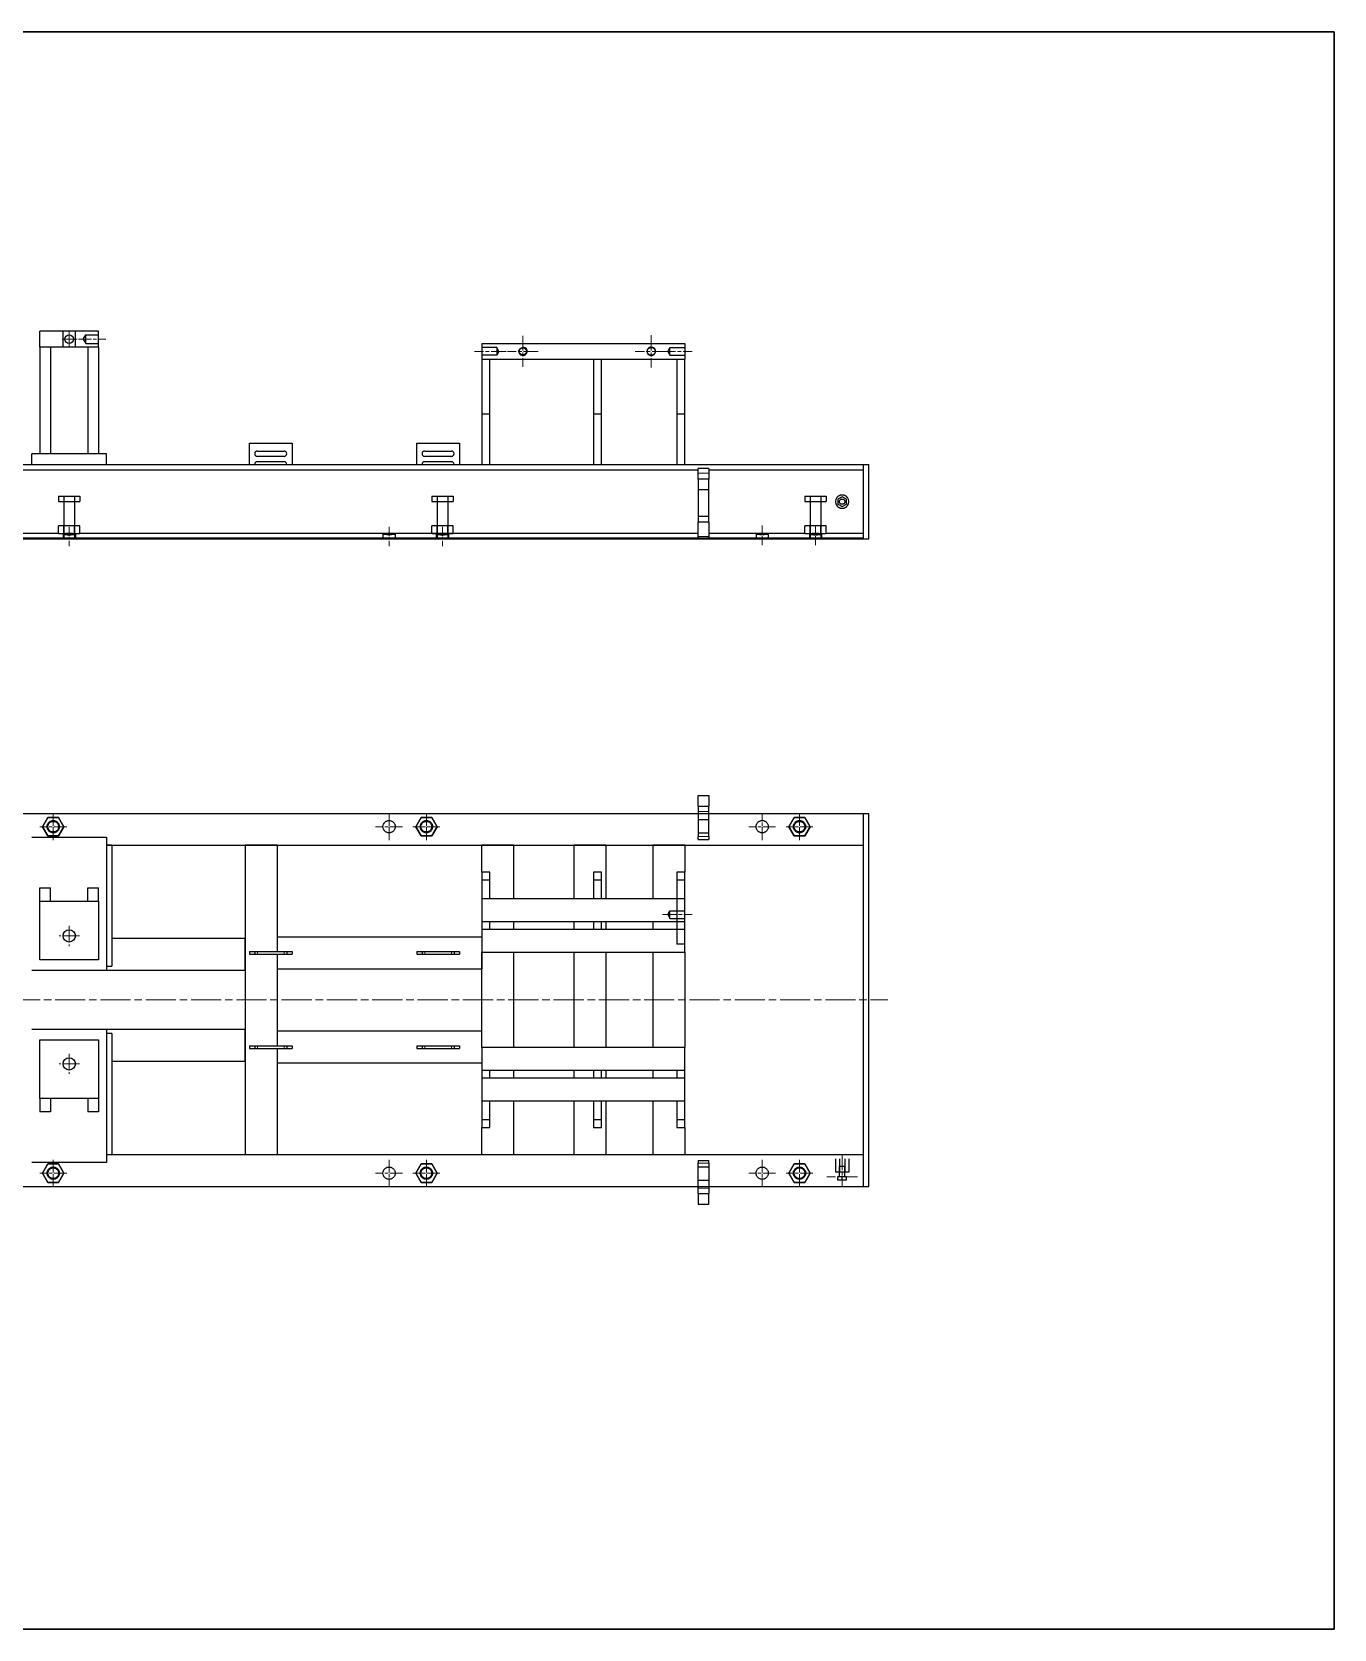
# Model space of a CAD drawing. Header units: millimetres. Extents: x 1235 to 3468, y -658 to 307.
# Drawn here: x 2083.8 to 2328.1, y 7.5 to 307.1 of the extents above; entities that cross this region are included whole.
import ezdxf

# ---------------------------------------------------------------- set-up
doc = ezdxf.new("R2010")
doc.units = ezdxf.units.MM
doc.linetypes.add('CHAIN', pattern=[0.3543, 0.2362, -0.0295, 0.0591, -0.0295])
doc.linetypes.add('DASHED', pattern=[0.75, 0.5, -0.25])
for name, color, linetype, lineweight in [('AM_0', 7, 'Continuous', 30), ('Visible Narrow (ISO)-1', 7, 'Continuous', 25), ('中心标记 (ISO)', 7, 'Continuous', 18), ('中心线 (ISO)', 7, 'Continuous', 18), ('可见 (ISO)', 7, 'Continuous', 25), ('隐藏 (ISO)', 7, 'DASHED', 25), ('隐藏窄的 (ISO)', 7, 'DASHED', 18)]:
    doc.layers.add(name, color=color, linetype=linetype, lineweight=lineweight)

msp = doc.modelspace()

# ---------------------------------------------------------------- linework, layer by layer
at = {"layer": 'AM_0'}
msp.add_lwpolyline([(1864.958, 307.127), (2328.115, 307.127), (2328.115, 7.51), (1864.958, 7.51)], close=True, dxfattribs=at)
at = {"layer": 'Visible Narrow (ISO)-1'}
for p, q in [((2208.83, 224.925), (2003.83, 224.925)), ((2239.83, 224.925), (2210.83, 224.925)), ((2210.83, 223.258), (2208.83, 223.258)), ((2022.831, 213.094), (2088.829, 213.094)), ((2092.831, 213.094), (2158.829, 213.094)), ((2162.831, 213.094), (2208.83, 213.094)), ((2210.83, 215.158), (2208.83, 215.158)), ((2210.83, 213.094), (2228.829, 213.094)), ((2232.831, 213.094), (2239.83, 213.094)), ((2003.83, 212.23), (2239.83, 212.23)), ((2208.83, 161.856), (2210.83, 161.856)), ((2208.83, 89.219), (2210.83, 89.219))]:
    msp.add_line(p, q, dxfattribs=at)
for centre in [(2175.93, 247.209), (2200.03, 247.209)]:
    msp.add_arc(centre, 0.8, 170, 80, dxfattribs=at)
at = {"layer": '中心标记 (ISO)', "linetype": 'CHAIN', "ltscale": 11.804675}
for p, q in [((2092.284, 249.509), (2089.376, 249.509)), ((2090.83, 250.964), (2090.83, 248.055))]:
    msp.add_line(p, q, dxfattribs=at)
at = {"layer": '中心标记 (ISO)', "linetype": 'CHAIN', "ltscale": 11.718087}
for p, q in [((2175.93, 250.109), (2175.93, 244.309)), ((2178.83, 247.209), (2173.03, 247.209))]:
    msp.add_line(p, q, dxfattribs=at)
at = {"layer": '中心标记 (ISO)', "linetype": 'CHAIN', "ltscale": 12.136665}
for p, q in [((2200.03, 250.213), (2200.03, 244.206)), ((2203.034, 247.209), (2197.026, 247.209))]:
    msp.add_line(p, q, dxfattribs=at)
at = {"layer": '中心标记 (ISO)', "linetype": 'CHAIN', "ltscale": 10.202805}
for p, q in [((2087.83, 155.512), (2087.83, 160.562)), ((2150.83, 160.562), (2150.83, 155.512)), ((2150.83, 155.512), (2150.83, 160.562)), ((2157.83, 155.512), (2157.83, 160.562)), ((2220.83, 155.512), (2220.83, 160.562)), ((2227.83, 155.512), (2227.83, 160.562)), ((2090.355, 158.037), (2085.305, 158.037)), ((2153.355, 158.037), (2148.305, 158.037)), ((2153.355, 158.037), (2148.305, 158.037)), ((2160.355, 158.037), (2155.305, 158.037)), ((2223.355, 158.037), (2218.305, 158.037)), ((2230.355, 158.037), (2225.305, 158.037)), ((2090.355, 93.037), (2085.305, 93.037)), ((2087.83, 95.562), (2087.83, 90.512)), ((2153.355, 93.037), (2148.305, 93.037)), ((2150.83, 95.562), (2150.83, 90.512)), ((2160.355, 93.037), (2155.305, 93.037)), ((2157.83, 95.562), (2157.83, 90.512)), ((2223.355, 93.037), (2218.305, 93.037)), ((2220.83, 95.562), (2220.83, 90.512)), ((2230.355, 93.037), (2225.305, 93.037)), ((2227.83, 95.562), (2227.83, 90.512))]:
    msp.add_line(p, q, dxfattribs=at)
at = {"layer": '中心标记 (ISO)', "linetype": 'CHAIN', "ltscale": 13.091944}
for p, q in [((2090.83, 139.433), (2090.83, 135.642)), ((2092.726, 137.537), (2088.934, 137.537)), ((2090.83, 115.433), (2090.83, 111.642)), ((2092.726, 113.537), (2088.934, 113.537))]:
    msp.add_line(p, q, dxfattribs=at)
at = {"layer": '中心标记 (ISO)', "linetype": 'CHAIN', "ltscale": 11.544912}
for p, q in [((2235.83, 96.339), (2235.83, 90.624)), ((2238.687, 92.377), (2232.973, 92.377))]:
    msp.add_line(p, q, dxfattribs=at)
at = {"layer": '中心线 (ISO)', "linetype": 'CHAIN', "ltscale": 11.617068}
msp.add_line((2090.83, 248.055), (2090.83, 250.964), dxfattribs=at)
at = {"layer": '中心线 (ISO)', "linetype": 'CHAIN', "ltscale": 10.404842}
msp.add_line((2092.555, 249.509), (2097.705, 249.509), dxfattribs=at)
at = {"layer": '中心线 (ISO)', "linetype": 'CHAIN', "ltscale": 12.062769}
for p, q in [((2172.826, 247.209), (2166.855, 247.209)), ((2201.734, 247.209), (2207.705, 247.209))]:
    msp.add_line(p, q, dxfattribs=at)
at = {"layer": '中心线 (ISO)', "linetype": 'CHAIN', "ltscale": 7.374465}
for p, q in [((2090.83, 214.285), (2090.83, 210.634)), ((2150.83, 214.285), (2150.83, 210.634)), ((2160.83, 214.285), (2160.83, 210.634)), ((2220.83, 214.505), (2220.83, 210.855)), ((2230.83, 214.505), (2230.83, 210.855))]:
    msp.add_line(p, q, dxfattribs=at)
at = {"layer": '中心线 (ISO)', "linetype": 'CHAIN', "ltscale": 11.212993}
msp.add_line((2202.155, 141.537), (2207.705, 141.537), dxfattribs=at)
at = {"layer": '中心线 (ISO)', "linetype": 'CHAIN', "ltscale": 23.990969}
msp.add_line((1986.179, 125.537), (2244.384, 125.537), dxfattribs=at)
at = {"layer": '可见 (ISO)'}
for p, q in [((2085.33, 248.009), (2085.33, 251.009)), ((2096.33, 251.009), (2085.33, 251.009)), ((2096.33, 248.009), (2096.33, 251.009)), ((2168.23, 248.709), (2206.33, 248.709)), ((2168.23, 248.709), (2168.23, 245.709)), ((2206.33, 248.709), (2206.33, 245.709)), ((2096.33, 248.009), (2085.33, 248.009)), ((2085.33, 248.009), (2085.33, 228.009)), ((2087.33, 248.009), (2085.33, 248.009)), ((2087.33, 248.009), (2087.33, 228.009)), ((2094.33, 248.009), (2094.33, 228.009)), ((2096.33, 248.009), (2094.33, 248.009)), ((2096.33, 248.009), (2096.33, 228.009)), ((2168.23, 245.709), (2169.73, 245.709)), ((2168.23, 245.709), (2168.23, 235.484)), ((2168.23, 245.709), (2206.33, 245.709)), ((2169.73, 235.484), (2169.73, 245.709)), ((2189.18, 245.709), (2190.68, 245.709)), ((2189.18, 245.709), (2189.18, 235.484)), ((2190.68, 235.484), (2190.68, 245.709)), ((2204.83, 245.709), (2206.33, 245.709)), ((2204.83, 245.709), (2204.83, 235.484)), ((2206.33, 235.484), (2206.33, 245.709)), ((2168.23, 235.484), (2169.73, 235.484)), ((2168.23, 235.484), (2168.23, 226.009)), ((2169.73, 226.009), (2169.73, 235.484)), ((2189.18, 235.484), (2190.68, 235.484)), ((2189.18, 235.484), (2189.18, 226.009)), ((2190.68, 226.009), (2190.68, 235.484)), ((2204.83, 235.484), (2206.33, 235.484)), ((2204.83, 235.484), (2204.83, 226.009)), ((2206.33, 226.009), (2206.33, 235.484)), ((2097.83, 228.009), (2083.83, 228.009)), ((2083.83, 226.009), (2083.83, 228.009)), ((2097.83, 226.009), (2097.83, 228.009)), ((2124.63, 226.009), (2124.63, 230.009)), ((2124.63, 230.009), (2132.63, 230.009)), ((2126.13, 228.509), (2131.13, 228.509)), ((2132.63, 230.009), (2132.63, 226.009)), ((2156.03, 226.009), (2156.03, 230.009)), ((2156.03, 230.009), (2164.03, 230.009)), ((2157.53, 228.509), (2162.53, 228.509)), ((2164.03, 230.009), (2164.03, 226.009)), ((1991.83, 226.009), (2239.83, 226.009)), ((2131.13, 227.509), (2126.13, 227.509)), ((2131.13, 226.509), (2126.13, 226.509)), ((2162.53, 227.509), (2157.53, 227.509)), ((2162.53, 226.509), (2157.53, 226.509)), ((2210.83, 225.258), (2208.83, 225.258)), ((2208.83, 223.258), (2208.83, 225.258)), ((2210.83, 225.258), (2210.83, 223.258)), ((2239.83, 225.789), (2239.83, 226.009)), ((2239.83, 226.009), (2240.83, 226.009)), ((2239.83, 212.009), (2239.83, 226.009)), ((2240.83, 212.009), (2240.83, 226.009)), ((2208.83, 223.258), (2208.83, 215.158)), ((2210.83, 215.158), (2210.83, 223.258)), ((2088.83, 220.009), (2088.83, 219.009)), ((2088.83, 220.009), (2089.83, 220.009)), ((2088.83, 219.009), (2089.83, 219.009)), ((2089.83, 220.009), (2089.83, 219.009)), ((2089.83, 220.009), (2091.83, 220.009)), ((2089.83, 219.009), (2091.83, 219.009)), ((2089.83, 219.009), (2089.83, 214.459)), ((2091.83, 220.009), (2091.83, 219.009)), ((2091.83, 220.009), (2092.83, 220.009)), ((2091.83, 219.009), (2092.83, 219.009)), ((2091.83, 219.009), (2091.83, 214.459)), ((2092.83, 220.009), (2092.83, 219.009)), ((2158.83, 220.009), (2158.83, 219.009)), ((2158.83, 220.009), (2159.83, 220.009)), ((2158.83, 219.009), (2159.83, 219.009)), ((2159.83, 220.009), (2159.83, 219.009)), ((2159.83, 220.009), (2161.83, 220.009)), ((2159.83, 219.009), (2161.83, 219.009)), ((2159.83, 219.009), (2159.83, 214.459)), ((2161.83, 220.009), (2161.83, 219.009)), ((2161.83, 220.009), (2162.83, 220.009)), ((2161.83, 219.009), (2162.83, 219.009)), ((2161.83, 219.009), (2161.83, 214.459)), ((2162.83, 220.009), (2162.83, 219.009)), ((2228.83, 220.009), (2228.83, 219.009)), ((2228.83, 220.009), (2229.83, 220.009)), ((2228.83, 219.009), (2229.83, 219.009)), ((2229.83, 220.009), (2229.83, 219.009)), ((2229.83, 220.009), (2231.83, 220.009)), ((2229.83, 219.009), (2231.83, 219.009)), ((2229.83, 219.009), (2229.83, 214.459)), ((2231.83, 220.009), (2231.83, 219.009)), ((2231.83, 220.009), (2232.83, 220.009)), ((2231.83, 219.009), (2232.83, 219.009)), ((2231.83, 219.009), (2231.83, 214.459)), ((2232.83, 220.009), (2232.83, 219.009)), ((2089.83, 214.459), (2088.829, 214.459)), ((2088.829, 212.959), (2088.829, 214.459)), ((2089.83, 212.959), (2088.829, 212.959)), ((2091.83, 214.459), (2089.83, 214.459)), ((2089.83, 212.959), (2089.83, 214.459)), ((2091.83, 212.959), (2089.83, 212.959)), ((2089.83, 212.959), (2089.83, 212.853)), ((2091.83, 212.959), (2091.83, 214.459)), ((2092.831, 214.459), (2091.83, 214.459)), ((2092.831, 212.959), (2091.83, 212.959)), ((2091.83, 212.959), (2091.83, 212.853)), ((2092.831, 212.959), (2092.831, 214.459)), ((2159.83, 214.459), (2158.829, 214.459)), ((2158.829, 212.959), (2158.829, 214.459)), ((2159.83, 212.959), (2158.829, 212.959)), ((2161.83, 214.459), (2159.83, 214.459)), ((2159.83, 212.959), (2159.83, 214.459)), ((2161.83, 212.959), (2159.83, 212.959)), ((2159.83, 212.959), (2159.83, 212.853)), ((2161.83, 212.959), (2161.83, 214.459)), ((2162.831, 214.459), (2161.83, 214.459)), ((2162.831, 212.959), (2161.83, 212.959)), ((2161.83, 212.959), (2161.83, 212.853)), ((2162.831, 212.959), (2162.831, 214.459)), ((2208.83, 212.158), (2208.83, 215.158)), ((2210.83, 215.158), (2210.83, 212.158)), ((2229.83, 214.459), (2228.829, 214.459)), ((2228.829, 212.959), (2228.829, 214.459)), ((2229.83, 212.959), (2228.829, 212.959)), ((2231.83, 214.459), (2229.83, 214.459)), ((2229.83, 212.959), (2229.83, 214.459)), ((2231.83, 212.959), (2229.83, 212.959)), ((2229.83, 212.959), (2229.83, 212.853)), ((2231.83, 212.959), (2231.83, 214.459)), ((2232.831, 214.459), (2231.83, 214.459)), ((2232.831, 212.959), (2231.83, 212.959)), ((2231.83, 212.959), (2231.83, 212.853)), ((2232.831, 212.959), (2232.831, 214.459)), ((1991.83, 212.009), (2239.83, 212.009)), ((2210.83, 212.158), (2208.83, 212.158)), ((2239.83, 212.009), (2239.83, 212.23)), ((2239.83, 212.009), (2240.83, 212.009)), ((2208.83, 161.856), (2208.83, 163.856)), ((2208.83, 163.856), (2210.83, 163.856)), ((2208.83, 161.856), (2208.83, 160.537)), ((2210.83, 163.856), (2210.83, 161.856)), ((2210.83, 160.537), (2210.83, 161.856)), ((1991.83, 160.537), (2239.83, 160.537)), ((2239.83, 154.537), (2239.83, 160.537)), ((2239.83, 160.537), (2240.83, 160.537)), ((2239.83, 90.537), (2239.83, 160.537)), ((2240.83, 90.537), (2240.83, 160.537)), ((2083.83, 156.037), (2097.83, 156.037)), ((2097.83, 156.037), (2097.83, 131.037)), ((2097.83, 154.537), (2239.83, 154.537)), ((2098.83, 154.537), (2097.83, 154.537)), ((2098.83, 154.537), (2098.83, 131.837)), ((2123.83, 154.537), (2123.83, 96.537)), ((2129.83, 154.537), (2123.83, 154.537)), ((2129.83, 154.537), (2129.83, 134.637)), ((2174.23, 154.537), (2168.23, 154.537)), ((2168.23, 149.487), (2168.23, 154.537)), ((2174.23, 144.487), (2174.23, 154.537)), ((2185.48, 154.537), (2185.48, 144.487)), ((2191.48, 154.537), (2185.48, 154.537)), ((2191.48, 154.537), (2191.48, 144.487)), ((2200.33, 154.537), (2200.33, 144.487)), ((2206.33, 154.537), (2200.33, 154.537)), ((2206.33, 154.537), (2206.33, 149.487)), ((2169.73, 149.487), (2168.23, 149.487)), ((2168.23, 149.487), (2168.23, 147.987)), ((2169.73, 147.987), (2168.23, 147.987)), ((2168.23, 147.987), (2168.23, 144.487)), ((2169.73, 147.987), (2169.73, 149.487)), ((2169.73, 144.487), (2169.73, 147.987)), ((2190.68, 149.487), (2189.18, 149.487)), ((2189.18, 149.487), (2189.18, 147.987)), ((2190.68, 147.987), (2189.18, 147.987)), ((2189.18, 147.987), (2189.18, 144.487)), ((2190.68, 147.987), (2190.68, 149.487)), ((2190.68, 144.487), (2190.68, 147.987)), ((2206.33, 149.487), (2204.83, 149.487)), ((2204.83, 149.487), (2204.83, 147.987)), ((2206.33, 147.987), (2204.83, 147.987)), ((2204.83, 147.987), (2204.83, 144.487)), ((2206.33, 147.987), (2206.33, 149.487)), ((2206.33, 144.487), (2206.33, 147.987)), ((2085.33, 146.537), (2087.33, 146.537)), ((2085.33, 144.037), (2085.33, 146.537)), ((2085.33, 133.037), (2085.33, 144.037)), ((2085.33, 144.037), (2096.33, 144.037)), ((2087.33, 144.037), (2087.33, 146.537)), ((2094.33, 146.537), (2096.33, 146.537)), ((2094.33, 144.037), (2094.33, 146.537)), ((2096.33, 144.037), (2096.33, 146.537)), ((2096.33, 144.037), (2096.33, 133.037)), ((2206.33, 144.487), (2168.23, 144.487)), ((2168.23, 144.487), (2168.23, 140.237)), ((2206.33, 140.237), (2206.33, 144.487)), ((2168.23, 140.237), (2168.23, 138.737)), ((2168.23, 140.237), (2206.33, 140.237)), ((2206.33, 138.737), (2168.23, 138.737)), ((2168.23, 138.737), (2168.23, 134.487)), ((2169.73, 138.737), (2169.73, 140.237)), ((2174.23, 138.737), (2174.23, 140.237)), ((2185.48, 140.237), (2185.48, 138.737)), ((2189.18, 140.237), (2189.18, 138.737)), ((2190.68, 138.737), (2190.68, 140.237)), ((2191.48, 140.237), (2191.48, 138.737)), ((2200.33, 140.237), (2200.33, 138.737)), ((2204.83, 140.237), (2204.83, 138.737)), ((2206.33, 138.737), (2206.33, 140.237)), ((2206.33, 134.487), (2206.33, 138.737)), ((2123.83, 137.037), (2098.83, 137.037)), ((2123.83, 131.037), (2123.83, 137.037)), ((2129.83, 137.387), (2168.23, 137.387)), ((2096.33, 133.037), (2085.33, 133.037)), ((2097.83, 131.837), (2098.83, 131.837)), ((2124.63, 134.637), (2124.63, 134.137)), ((2124.63, 134.637), (2132.63, 134.637)), ((2124.63, 134.137), (2132.63, 134.137)), ((2129.83, 134.137), (2129.83, 116.937)), ((2132.63, 134.637), (2132.63, 134.137)), ((2156.03, 134.637), (2156.03, 134.137)), ((2156.03, 134.637), (2164.03, 134.637)), ((2156.03, 134.137), (2164.03, 134.137)), ((2164.03, 134.637), (2164.03, 134.137)), ((2168.23, 116.587), (2168.23, 134.487)), ((2168.23, 134.487), (2206.33, 134.487)), ((2168.23, 134.487), (2168.23, 131.387)), ((2174.23, 116.587), (2174.23, 134.487)), ((2185.48, 134.487), (2185.48, 116.587)), ((2191.48, 134.487), (2191.48, 116.587)), ((2200.33, 134.487), (2200.33, 116.587)), ((2206.33, 134.487), (2206.33, 116.587)), ((2097.83, 131.037), (2083.83, 131.037)), ((2123.83, 131.037), (2097.83, 131.037)), ((2129.83, 131.387), (2168.23, 131.387)), ((2083.83, 120.037), (2097.83, 120.037)), ((2097.83, 120.037), (2123.83, 120.037)), ((2097.83, 120.037), (2097.83, 95.037)), ((2123.83, 114.037), (2123.83, 120.037)), ((2085.33, 107.037), (2085.33, 118.037)), ((2085.33, 118.037), (2096.33, 118.037)), ((2096.33, 118.037), (2096.33, 107.037)), ((2098.83, 119.237), (2097.83, 119.237)), ((2098.83, 119.237), (2098.83, 96.537)), ((2124.63, 116.937), (2124.63, 116.437)), ((2124.63, 116.937), (2132.63, 116.937)), ((2168.23, 119.687), (2129.83, 119.687)), ((2132.63, 116.937), (2132.63, 116.437)), ((2156.03, 116.937), (2156.03, 116.437)), ((2156.03, 116.937), (2164.03, 116.937)), ((2164.03, 116.937), (2164.03, 116.437)), ((2168.23, 116.587), (2168.23, 119.687)), ((2098.83, 114.037), (2123.83, 114.037)), ((2124.63, 116.437), (2132.63, 116.437)), ((2129.83, 116.437), (2129.83, 96.537)), ((2156.03, 116.437), (2164.03, 116.437)), ((2206.33, 116.587), (2168.23, 116.587)), ((2168.23, 116.587), (2168.23, 112.337)), ((2206.33, 112.337), (2206.33, 116.587)), ((2168.23, 113.687), (2129.83, 113.687)), ((2168.23, 112.337), (2168.23, 110.837)), ((2168.23, 112.337), (2206.33, 112.337)), ((2169.73, 110.837), (2169.73, 112.337)), ((2174.23, 110.837), (2174.23, 112.337)), ((2185.48, 112.337), (2185.48, 110.837)), ((2189.18, 112.337), (2189.18, 110.837)), ((2190.68, 110.837), (2190.68, 112.337)), ((2191.48, 112.337), (2191.48, 110.837)), ((2200.33, 112.337), (2200.33, 110.837)), ((2204.83, 112.337), (2204.83, 110.837)), ((2206.33, 110.837), (2206.33, 112.337)), ((2206.33, 110.837), (2168.23, 110.837)), ((2168.23, 110.837), (2168.23, 106.587)), ((2206.33, 106.587), (2206.33, 110.837)), ((2096.33, 107.037), (2085.33, 107.037)), ((2085.33, 107.037), (2085.33, 104.537)), ((2087.33, 107.037), (2087.33, 104.537)), ((2094.33, 107.037), (2094.33, 104.537)), ((2096.33, 107.037), (2096.33, 104.537)), ((2168.23, 106.587), (2168.23, 103.087)), ((2168.23, 106.587), (2206.33, 106.587)), ((2169.73, 103.087), (2169.73, 106.587)), ((2174.23, 96.537), (2174.23, 106.587)), ((2185.48, 106.587), (2185.48, 96.537)), ((2189.18, 106.587), (2189.18, 103.087)), ((2190.68, 103.087), (2190.68, 106.587)), ((2191.48, 106.587), (2191.48, 96.537)), ((2200.33, 106.587), (2200.33, 96.537)), ((2204.83, 106.587), (2204.83, 103.087)), ((2206.33, 103.087), (2206.33, 106.587)), ((2087.33, 104.537), (2085.33, 104.537)), ((2096.33, 104.537), (2094.33, 104.537)), ((2168.23, 103.087), (2169.73, 103.087)), ((2168.23, 103.087), (2168.23, 101.587)), ((2169.73, 101.587), (2169.73, 103.087)), ((2189.18, 103.087), (2190.68, 103.087)), ((2189.18, 103.087), (2189.18, 101.587)), ((2190.68, 101.587), (2190.68, 103.087)), ((2204.83, 103.087), (2206.33, 103.087)), ((2204.83, 103.087), (2204.83, 101.587)), ((2206.33, 101.587), (2206.33, 103.087)), ((2168.23, 96.537), (2168.23, 101.587)), ((2168.23, 101.587), (2169.73, 101.587)), ((2189.18, 101.587), (2190.68, 101.587)), ((2204.83, 101.587), (2206.33, 101.587)), ((2206.33, 101.587), (2206.33, 96.537)), ((2097.83, 96.537), (2239.83, 96.537)), ((2097.83, 96.537), (2098.83, 96.537)), ((2123.83, 96.537), (2129.83, 96.537)), ((2168.23, 96.537), (2174.23, 96.537)), ((2185.48, 96.537), (2191.48, 96.537)), ((2200.33, 96.537), (2206.33, 96.537)), ((2239.83, 90.537), (2239.83, 96.537)), ((2097.83, 95.037), (2083.83, 95.037)), ((1991.83, 90.537), (2239.83, 90.537)), ((2208.83, 89.219), (2208.83, 90.537)), ((2210.83, 90.537), (2210.83, 89.219)), ((2239.83, 90.537), (2240.83, 90.537)), ((2208.83, 89.219), (2208.83, 87.219)), ((2208.83, 87.219), (2210.83, 87.219)), ((2210.83, 87.219), (2210.83, 89.219))]:
    msp.add_line(p, q, dxfattribs=at)
for centre, radius in [((2090.83, 249.509), 0.8), ((2175.93, 247.209), 0.692), ((2200.03, 247.209), 0.746), ((2090.83, 137.537), 1.15), ((2090.83, 113.537), 1.15)]:
    msp.add_circle(centre, radius, dxfattribs=at)
for centre, radius, start, end in [((2126.13, 228.009), 0.5, 90, 270), ((2131.13, 228.009), 0.5, 270, 90), ((2157.53, 228.009), 0.5, 90, 270), ((2162.53, 228.009), 0.5, 270, 90), ((2126.13, 226.009), 0.5, 90, 180), ((2131.13, 226.009), 0.5, 0, 90), ((2157.53, 226.009), 0.5, 90, 180), ((2162.53, 226.009), 0.5, 0, 90), ((2235.83, 219.009), 1.25, 143.1301, 216.8699), ((2235.83, 219.009), 1.25, 323.1301, 36.8699)]:
    msp.add_arc(centre, radius, start, end, dxfattribs=at)
for centre in [(2090.83, 212.91), (2160.83, 212.91), (2230.83, 212.91)]:
    msp.add_ellipse(centre, major_axis=(1.15, 0), ratio=0.0998133, start_param=2.6917958, end_param=6.7329822, dxfattribs=at)
for centre in [(2150.83, 212.91), (2220.83, 212.91)]:
    msp.add_ellipse(centre, major_axis=(1.15, 0), ratio=0.0998133, dxfattribs=at)
at = {"layer": '隐藏 (ISO)', "ltscale": 10.389154}
for p, q in [((2089.68, 248.009), (2089.68, 251.009)), ((2091.98, 248.009), (2091.98, 251.009))]:
    msp.add_line(p, q, dxfattribs=at)
at = {"layer": '隐藏 (ISO)', "ltscale": 3.23202}
for q in [(2093.93, 250.309), (2093.93, 248.709)]:
    msp.add_line((2093.449, 249.509), q, dxfattribs=at)
at = {"layer": '隐藏 (ISO)', "ltscale": 8.703581}
msp.add_line((2093.93, 248.709), (2093.93, 250.309), dxfattribs=at)
at = {"layer": '隐藏 (ISO)', "ltscale": 8.311303}
for p, q in [((2093.93, 250.309), (2096.33, 250.309)), ((2093.93, 248.709), (2096.33, 248.709))]:
    msp.add_line(p, q, dxfattribs=at)
at = {"layer": '隐藏 (ISO)', "ltscale": 9.696537}
for p, q in [((2171.03, 247.909), (2168.23, 247.909)), ((2171.03, 246.509), (2168.23, 246.509)), ((2203.53, 247.909), (2206.33, 247.909)), ((2203.53, 246.509), (2206.33, 246.509)), ((2203.53, 142.237), (2206.33, 142.237)), ((2203.53, 140.837), (2206.33, 140.837))]:
    msp.add_line(p, q, dxfattribs=at)
at = {"layer": '隐藏 (ISO)', "ltscale": 7.615621}
for p, q in [((2171.03, 247.909), (2171.03, 246.509)), ((2203.53, 246.509), (2203.53, 247.909)), ((2203.53, 140.837), (2203.53, 142.237))]:
    msp.add_line(p, q, dxfattribs=at)
at = {"layer": '隐藏 (ISO)', "ltscale": 2.828005}
for p, q in [((2171.451, 247.209), (2171.03, 247.909)), ((2171.451, 247.209), (2171.03, 246.509)), ((2203.109, 247.209), (2203.53, 247.909)), ((2203.109, 247.209), (2203.53, 246.509)), ((2203.109, 141.537), (2203.53, 142.237)), ((2203.109, 141.537), (2203.53, 140.837))]:
    msp.add_line(p, q, dxfattribs=at)
at = {"layer": '隐藏 (ISO)', "ltscale": 6.926069}
for p, q in [((2210.83, 221.208), (2208.83, 221.208)), ((2210.83, 216.208), (2208.83, 216.208)), ((2208.83, 159.356), (2210.83, 159.356)), ((2208.83, 156.856), (2210.83, 156.856)), ((2208.83, 155.656), (2210.83, 155.656)), ((2208.83, 95.419), (2210.83, 95.419)), ((2208.83, 94.219), (2210.83, 94.219)), ((2235.33, 92.377), (2235.33, 94.377)), ((2236.33, 92.377), (2236.33, 94.377)), ((2208.83, 91.719), (2210.83, 91.719))]:
    msp.add_line(p, q, dxfattribs=at)
at = {"layer": '隐藏 (ISO)', "ltscale": 3.198961}
for p, q in [((2235.818, 219.933), (2235.024, 219.461)), ((2235.024, 219.461), (2235.036, 218.537)), ((2236.624, 219.482), (2235.818, 219.933)), ((2236.636, 218.558), (2236.624, 219.482)), ((2235.036, 218.537), (2235.842, 218.086)), ((2235.842, 218.086), (2236.636, 218.558)), ((2235.818, 92.377), (2235.024, 92.377)), ((2235.818, 91.737), (2235.024, 91.737)), ((2236.624, 92.377), (2235.818, 92.377)), ((2236.624, 91.737), (2235.818, 91.737)), ((2236.636, 92.377), (2236.624, 92.377)), ((2236.636, 91.737), (2236.624, 91.737))]:
    msp.add_line(p, q, dxfattribs=at)
at = {"layer": '隐藏 (ISO)', "ltscale": 3.117}
for p, q in [((2089.68, 212.91), (2089.68, 212.009)), ((2091.98, 212.91), (2091.98, 212.009)), ((2149.68, 212.91), (2149.68, 212.009)), ((2151.98, 212.91), (2151.98, 212.009)), ((2159.68, 212.91), (2159.68, 212.009)), ((2161.98, 212.91), (2161.98, 212.009)), ((2219.68, 212.91), (2219.68, 212.009)), ((2221.98, 212.91), (2221.98, 212.009)), ((2229.68, 212.91), (2229.68, 212.009)), ((2231.98, 212.91), (2231.98, 212.009))]:
    msp.add_line(p, q, dxfattribs=at)
at = {"layer": '隐藏 (ISO)', "ltscale": 5.194527}
for p, q in [((2089.83, 212.959), (2089.83, 214.459)), ((2089.83, 214.459), (2089.83, 212.959)), ((2091.83, 212.959), (2091.83, 214.459)), ((2091.83, 214.459), (2091.83, 212.959)), ((2159.83, 212.959), (2159.83, 214.459)), ((2159.83, 214.459), (2159.83, 212.959)), ((2161.83, 212.959), (2161.83, 214.459)), ((2161.83, 214.459), (2161.83, 212.959)), ((2229.83, 212.959), (2229.83, 214.459)), ((2229.83, 214.459), (2229.83, 212.959)), ((2231.83, 212.959), (2231.83, 214.459)), ((2231.83, 214.459), (2231.83, 212.959)), ((2206.33, 135.987), (2204.83, 135.987))]:
    msp.add_line(p, q, dxfattribs=at)
at = {"layer": '隐藏 (ISO)', "ltscale": 2.920702}
for p, q in [((2089.83, 212.853), (2089.83, 212.009)), ((2091.83, 212.853), (2091.83, 212.009)), ((2159.83, 212.853), (2159.83, 212.009)), ((2161.83, 212.853), (2161.83, 212.009)), ((2229.83, 212.853), (2229.83, 212.009)), ((2231.83, 212.853), (2231.83, 212.009))]:
    msp.add_line(p, q, dxfattribs=at)
at = {"layer": '隐藏 (ISO)', "ltscale": 6.928129}
for p, q in [((2085.829, 158.037), (2086.83, 159.77)), ((2086.83, 159.77), (2088.83, 159.77)), ((2088.83, 159.77), (2089.831, 158.037)), ((2155.829, 158.037), (2156.83, 159.77)), ((2156.83, 159.77), (2158.83, 159.77)), ((2158.83, 159.77), (2159.831, 158.037)), ((2225.829, 158.037), (2226.83, 159.77)), ((2226.83, 159.77), (2228.83, 159.77)), ((2228.83, 159.77), (2229.831, 158.037)), ((2086.83, 156.305), (2085.829, 158.037)), ((2088.83, 156.305), (2086.83, 156.305)), ((2089.831, 158.037), (2088.83, 156.305)), ((2156.83, 156.305), (2155.829, 158.037)), ((2158.83, 156.305), (2156.83, 156.305)), ((2159.831, 158.037), (2158.83, 156.305)), ((2226.83, 156.305), (2225.829, 158.037)), ((2228.83, 156.305), (2226.83, 156.305)), ((2229.831, 158.037), (2228.83, 156.305)), ((2085.829, 93.037), (2086.83, 94.77)), ((2086.83, 91.305), (2085.829, 93.037)), ((2086.83, 94.77), (2088.83, 94.77)), ((2088.83, 94.77), (2089.831, 93.037)), ((2089.831, 93.037), (2088.83, 91.305)), ((2155.829, 93.037), (2156.83, 94.77)), ((2156.83, 91.305), (2155.829, 93.037)), ((2156.83, 94.77), (2158.83, 94.77)), ((2158.83, 94.77), (2159.831, 93.037)), ((2159.831, 93.037), (2158.83, 91.305)), ((2225.829, 93.037), (2226.83, 94.77)), ((2226.83, 91.305), (2225.829, 93.037)), ((2226.83, 94.77), (2228.83, 94.77)), ((2228.83, 94.77), (2229.831, 93.037)), ((2229.831, 93.037), (2228.83, 91.305)), ((2088.83, 91.305), (2086.83, 91.305)), ((2158.83, 91.305), (2156.83, 91.305)), ((2228.83, 91.305), (2226.83, 91.305))]:
    msp.add_line(p, q, dxfattribs=at)
at = {"layer": '隐藏 (ISO)', "ltscale": 6.927099}
for p, q in [((2086.83, 159.77), (2085.83, 158.037)), ((2088.83, 159.77), (2086.83, 159.77)), ((2089.83, 158.037), (2088.83, 159.77)), ((2156.83, 159.77), (2155.83, 158.037)), ((2158.83, 159.77), (2156.83, 159.77)), ((2159.83, 158.037), (2158.83, 159.77)), ((2226.83, 159.77), (2225.83, 158.037)), ((2228.83, 159.77), (2226.83, 159.77)), ((2229.83, 158.037), (2228.83, 159.77)), ((2085.83, 158.037), (2086.83, 156.305)), ((2086.83, 156.305), (2088.83, 156.305)), ((2088.83, 156.305), (2089.83, 158.037)), ((2155.83, 158.037), (2156.83, 156.305)), ((2156.83, 156.305), (2158.83, 156.305)), ((2158.83, 156.305), (2159.83, 158.037)), ((2225.83, 158.037), (2226.83, 156.305)), ((2226.83, 156.305), (2228.83, 156.305)), ((2228.83, 156.305), (2229.83, 158.037)), ((2086.83, 94.77), (2085.83, 93.037)), ((2085.83, 93.037), (2086.83, 91.305)), ((2088.83, 94.77), (2086.83, 94.77)), ((2089.83, 93.037), (2088.83, 94.77)), ((2088.83, 91.305), (2089.83, 93.037)), ((2156.83, 94.77), (2155.83, 93.037)), ((2155.83, 93.037), (2156.83, 91.305)), ((2158.83, 94.77), (2156.83, 94.77)), ((2159.83, 93.037), (2158.83, 94.77)), ((2158.83, 91.305), (2159.83, 93.037)), ((2226.83, 94.77), (2225.83, 93.037)), ((2225.83, 93.037), (2226.83, 91.305)), ((2228.83, 94.77), (2226.83, 94.77)), ((2229.83, 93.037), (2228.83, 94.77)), ((2228.83, 91.305), (2229.83, 93.037)), ((2086.83, 91.305), (2088.83, 91.305)), ((2156.83, 91.305), (2158.83, 91.305)), ((2226.83, 91.305), (2228.83, 91.305))]:
    msp.add_line(p, q, dxfattribs=at)
at = {"layer": '隐藏 (ISO)', "ltscale": 4.092008}
for p, q in [((2208.83, 160.537), (2208.83, 159.356)), ((2210.83, 159.356), (2210.83, 160.537)), ((2208.83, 90.537), (2208.83, 91.719)), ((2210.83, 91.719), (2210.83, 90.537))]:
    msp.add_line(p, q, dxfattribs=at)
at = {"layer": '隐藏 (ISO)', "ltscale": 13.986622}
for p, q in [((2208.83, 159.356), (2208.83, 156.193)), ((2210.83, 156.193), (2210.83, 159.356)), ((2208.83, 91.719), (2208.83, 94.882)), ((2210.83, 94.882), (2210.83, 91.719))]:
    msp.add_line(p, q, dxfattribs=at)
at = {"layer": '隐藏 (ISO)', "ltscale": 3.046188}
for p, q in [((2208.83, 155.656), (2208.83, 156.193)), ((2210.83, 156.193), (2210.83, 155.656)), ((2208.83, 95.419), (2208.83, 94.882)), ((2210.83, 94.882), (2210.83, 95.419))]:
    msp.add_line(p, q, dxfattribs=at)
at = {"layer": '隐藏 (ISO)', "ltscale": 18.691999}
msp.add_line((2204.83, 144.487), (2204.83, 140.237), dxfattribs=at)
at = {"layer": '隐藏 (ISO)', "ltscale": 9.523383}
msp.add_line((2204.83, 138.737), (2204.83, 135.987), dxfattribs=at)
at = {"layer": '隐藏 (ISO)', "ltscale": 1.731442}
for p, q in [((2125.63, 134.637), (2125.63, 134.137)), ((2131.63, 134.637), (2131.63, 134.137)), ((2157.03, 134.637), (2157.03, 134.137)), ((2163.03, 134.637), (2163.03, 134.137)), ((2125.63, 116.937), (2125.63, 116.437)), ((2131.63, 116.937), (2131.63, 116.437)), ((2157.03, 116.937), (2157.03, 116.437)), ((2163.03, 116.937), (2163.03, 116.437))]:
    msp.add_line(p, q, dxfattribs=at)
at = {"layer": '隐藏 (ISO)', "ltscale": 8.657612}
for p, q in [((2234.58, 95.737), (2234.58, 93.237)), ((2235.33, 95.737), (2235.33, 93.237)), ((2236.33, 95.737), (2236.33, 93.237)), ((2237.08, 95.737), (2237.08, 93.237))]:
    msp.add_line(p, q, dxfattribs=at)
at = {"layer": '隐藏 (ISO)', "ltscale": 17.271368}
msp.add_line((2237.08, 93.237), (2234.58, 93.237), dxfattribs=at)
at = {"layer": '隐藏 (ISO)', "ltscale": 5.439701}
msp.add_line((2235.33, 94.377), (2236.33, 94.377), dxfattribs=at)
at = {"layer": '隐藏 (ISO)', "ltscale": 2.216274}
for p, q in [((2235.024, 91.737), (2235.024, 92.377)), ((2235.036, 91.737), (2235.036, 92.377)), ((2235.818, 91.737), (2235.818, 92.377)), ((2235.842, 91.737), (2235.842, 92.377)), ((2236.624, 91.737), (2236.624, 92.377)), ((2236.636, 91.737), (2236.636, 92.377))]:
    msp.add_line(p, q, dxfattribs=at)
at = {"layer": '隐藏 (ISO)', "ltscale": 19.343931}
msp.add_circle((2175.93, 247.209), 0.7, dxfattribs=at)
at = {"layer": '隐藏 (ISO)', "ltscale": 13.817094}
msp.add_circle((2235.83, 219.009), 0.5, dxfattribs=at)
at = {"layer": '隐藏 (ISO)', "ltscale": 15.92916}
for centre in [(2087.83, 158.037), (2150.83, 158.037), (2157.83, 158.037), (2220.83, 158.037), (2227.83, 158.037), (2087.83, 93.037), (2150.83, 93.037), (2157.83, 93.037), (2220.83, 93.037), (2227.83, 93.037)]:
    msp.add_circle(centre, 1.15, dxfattribs=at)
at = {"layer": '隐藏 (ISO)', "ltscale": 18.422792}
for centre in [(2087.83, 158.037), (2157.83, 158.037), (2227.83, 158.037), (2087.83, 93.037), (2157.83, 93.037), (2227.83, 93.037)]:
    msp.add_circle(centre, 1, dxfattribs=at)
at = {"layer": '隐藏 (ISO)', "ltscale": 3.384665}
msp.add_arc((2200.03, 247.209), 0.8, 100, 170, dxfattribs=at)
at = {"layer": '隐藏 (ISO)', "ltscale": 8.028154}
for start, end in [(36.8699, 143.1301), (216.8699, 323.1301)]:
    msp.add_arc((2235.83, 219.009), 1.25, start, end, dxfattribs=at)
at = {"layer": '隐藏 (ISO)', "ltscale": 8.943219}
for centre in [(2090.83, 212.91), (2160.83, 212.91), (2230.83, 212.91)]:
    msp.add_ellipse(centre, major_axis=(1.15, 0), ratio=0.0998133, start_param=0.4497969, end_param=2.6917958, dxfattribs=at)
at = {"layer": '隐藏窄的 (ISO)', "ltscale": 6.926069}
for p, q in [((2210.83, 224.329), (2208.83, 224.329)), ((2210.83, 212.49), (2208.83, 212.49)), ((2208.83, 212.23), (2210.83, 212.23)), ((2208.83, 160.856), (2210.83, 160.856)), ((2210.83, 156.193), (2208.83, 156.193)), ((2210.83, 94.882), (2208.83, 94.882)), ((2208.83, 90.219), (2210.83, 90.219))]:
    msp.add_line(p, q, dxfattribs=at)
at = {"layer": '隐藏窄的 (ISO)', "ltscale": 11.731802}
msp.add_line((2158.829, 213.094), (2162.831, 213.094), dxfattribs=at)
at = {"layer": '隐藏窄的 (ISO)', "ltscale": 1.731442}
for p, q in [((2126.13, 134.637), (2126.13, 134.137)), ((2131.13, 134.637), (2131.13, 134.137)), ((2157.53, 134.637), (2157.53, 134.137)), ((2162.53, 134.637), (2162.53, 134.137)), ((2126.13, 116.937), (2126.13, 116.437)), ((2131.13, 116.937), (2131.13, 116.437)), ((2157.53, 116.937), (2157.53, 116.437)), ((2162.53, 116.937), (2162.53, 116.437))]:
    msp.add_line(p, q, dxfattribs=at)

doc.saveas('drawing.dxf')
